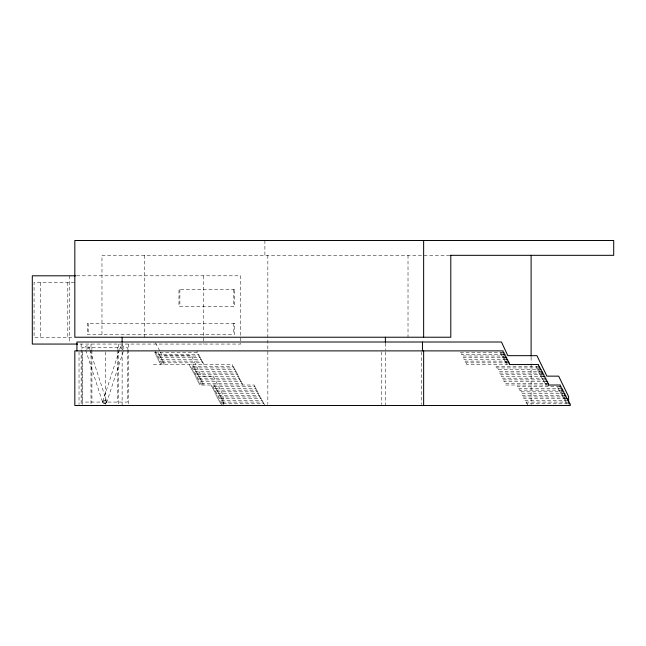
<?xml version="1.0" encoding="UTF-8"?>
<svg xmlns="http://www.w3.org/2000/svg" width="646" height="646" viewBox="0 0 646 646"><rect width="100%" height="100%" fill="white"/><g stroke="black" fill="none" stroke-linecap="round" stroke-linejoin="round"><path stroke-width="0.48" stroke-dasharray="3.23 2.42" d="M102.827 401.287L119.308 350.512M119.623 349.551L120.552 346.676M106.59 402.87A2.051 1.526 18 0 0 104.361 400.488A2.051 1.526 18 0 0 103.166 402.87A2.051 1.526 18 0 0 106.59 402.87L123.693 350.18M449.794 255.323L101.971 255.323L101.971 336.235M76.591 275.802L240.692 275.802L240.692 344.06L78.602 344.06M74.387 282.447L34.06 282.447L34.06 337.414L74.387 337.414M154.305 352.587L197.991 352.587L197.991 354.299M460.34 352.587L504.025 352.587M503.282 354.299L461.244 354.299L461.244 352.587M505.834 356.003L462.148 356.003L462.148 354.299M505.834 357.706L463.061 357.706L463.061 356.003M506.004 359.418L463.965 359.418L463.965 357.706M507.732 361.122L464.87 361.122L464.87 359.418M507.813 362.826L465.774 362.826L465.774 361.122M153.401 364.538L232.544 364.538L232.544 366.242M508.176 364.538L466.678 364.538L466.678 362.826M538.667 366.242L495.805 366.242L495.805 364.538M538.748 367.945L496.709 367.945L496.709 366.242M541.3 369.657L497.614 369.657L497.614 367.945M542.204 371.361L498.518 371.361L498.518 369.657M542.204 373.065L499.423 373.065L499.423 371.361M543.189 374.777L500.327 374.777L500.327 373.065M543.27 376.481L501.231 376.481L501.231 374.777M544.998 378.185L502.136 378.185L502.136 376.481M545.902 379.896L503.04 379.896L503.04 378.185M545.983 381.6L503.945 381.6L503.945 379.896M548.535 383.304L504.849 383.304L504.849 381.6M548.535 385.016L505.753 385.016L505.753 383.304M559.565 386.72L517.527 386.72L517.527 385.016M561.293 388.424L518.431 388.424L518.431 386.72M561.374 390.136L519.336 390.136L519.336 388.424M563.926 391.839L520.24 391.839L520.24 390.136M564.83 393.543L521.144 393.543L521.144 391.839M564.83 395.255L522.049 395.255L522.049 393.543M565.815 396.959L522.953 396.959L522.953 395.255M565.896 398.663L523.858 398.663L523.858 396.959M567.624 400.375L524.762 400.375L524.762 398.663M568.528 402.078L525.666 402.078L525.666 400.375M567.705 403.782L526.571 403.782L526.571 402.078M561.374 391.839L565.896 400.375M538.748 369.657L542.365 376.481M545.983 383.304L546.887 385.016M501.474 352.587L502.378 354.299M503.282 356.003L506.908 362.826M222.184 403.782L213.132 386.72L213.132 385.016M201.366 385.016L191.41 366.242L191.41 364.538M155.5 342.865L160.022 351.392M160.474 352.248L162.283 355.663L191.41 355.663L201.366 376.142L213.132 376.142L223.088 394.908L223.088 405.494M155.04 350.883L162.283 364.538M88.857 346.676L89.794 349.551M90.101 350.512L106.59 401.287M85.716 350.18L102.827 402.87M566.066 402.078L566.066 403.782M565.153 400.375L565.153 402.078M564.249 398.663L564.249 400.375M563.344 396.959L563.344 398.663M562.44 395.255L562.44 396.959M561.535 393.543L561.535 395.255M560.631 391.839L560.631 393.543M559.727 390.136L559.727 391.839M558.822 388.424L558.822 390.136M557.918 386.72L557.918 388.424M545.248 383.304L545.248 385.016M544.344 381.6L544.344 383.304M543.439 379.896L543.439 381.6M542.527 378.185L542.527 379.896M541.623 376.481L541.623 378.185M540.718 374.777L540.718 376.481M539.814 373.065L539.814 374.777M538.909 371.361L538.909 373.065M538.005 369.657L538.005 371.361M537.101 367.945L537.101 369.657M536.196 366.242L536.196 367.945M531.101 357.117L531.101 363.157M531.101 364.166L531.101 404.485M527.475 403.782L527.475 405.494M506.165 362.826L506.165 364.538M505.261 361.122L505.261 362.826M504.356 359.418L504.356 361.122M503.452 357.706L503.452 359.418M502.548 356.003L502.548 357.706M501.643 354.299L501.643 356.003M500.739 352.587L500.739 354.299M421.257 351.876L421.257 404.501M408.014 255.323L408.014 337.228M385.387 343.083L385.387 349.906M385.387 351.876L385.387 405.494M381.77 351.876L381.77 404.501M267.84 255.323L267.84 404.485M264.884 240.506L264.884 255.323M264.222 405.494L264.222 403.782L220.536 403.782L220.536 402.078M263.318 403.782L263.318 402.078L219.632 402.078L219.632 400.375M262.405 402.078L262.405 400.375L218.728 400.375L218.728 398.663M261.501 400.375L261.501 398.663L217.823 398.663L217.823 396.959M260.596 398.663L260.596 396.959L216.911 396.959L216.911 395.255M259.692 396.959L259.692 395.255L216.006 395.255L216.006 393.543M258.788 395.255L258.788 393.543L215.102 393.543L215.102 391.839M257.883 393.543L257.883 391.839L214.197 391.839L214.197 390.136M256.979 391.839L256.979 390.136L213.293 390.136L213.293 388.424M256.074 390.136L256.074 388.424L212.389 388.424L212.389 386.72M255.17 388.424L255.17 386.72L211.484 386.72L211.484 385.016M254.266 386.72L254.266 385.016L199.719 385.016L199.719 383.304M242.5 385.016L242.5 383.304L198.815 383.304L198.815 381.6M241.596 383.304L241.596 381.6L197.91 381.6L197.91 379.896M240.692 381.6L240.692 379.896L197.006 379.896L197.006 378.185M239.779 379.896L239.779 378.185L196.101 378.185L196.101 376.481M238.875 378.185L238.875 376.481L195.197 376.481L195.197 374.777M237.97 376.481L237.97 374.777L194.285 374.777L194.285 373.065M237.066 374.777L237.066 373.065L193.38 373.065L193.38 371.361M236.161 373.065L236.161 371.361L192.476 371.361L192.476 369.657M235.257 371.361L235.257 369.657L191.571 369.657L191.571 367.945M234.353 369.657L234.353 367.945L190.667 367.945L190.667 366.242M233.795 289.408L233.795 306.406M233.795 323.315L233.795 334.305M233.448 367.945L233.448 366.242L189.762 366.242L189.762 364.538M223.823 402.078L223.823 403.782M222.918 400.375L222.918 402.078M222.014 398.663L222.014 400.375M221.441 403.782L221.441 405.494M221.11 396.959L221.11 398.663M220.205 395.255L220.205 396.959M219.301 393.543L219.301 395.255M218.396 391.839L218.396 393.543M217.492 390.136L217.492 391.839M216.588 388.424L216.588 390.136M215.683 386.72L215.683 388.424M214.779 385.016L214.779 386.72M203.417 275.802L203.417 344.06M203.417 364.538L203.417 362.826L159.732 362.826L159.732 361.122M203.006 383.304L203.006 385.016M202.513 362.826L202.513 361.122L158.827 361.122L158.827 359.418M202.101 381.6L202.101 383.304M201.609 361.122L201.609 359.418L157.923 359.418L157.923 357.706M201.197 379.896L201.197 381.6M200.704 359.418L200.704 357.706L157.018 357.706L157.018 356.003M200.292 378.185L200.292 379.896M199.8 357.706L199.8 356.003L156.114 356.003L156.114 354.299M199.388 376.481L199.388 378.185M198.895 356.003L198.895 354.299L155.21 354.299L155.21 352.587M198.484 374.777L198.484 376.481M197.579 373.065L197.579 374.777M197.087 350.883L197.087 352.587M196.675 371.361L196.675 373.065M195.77 369.657L195.77 371.361M194.866 367.945L194.866 369.657M193.962 366.242L193.962 367.945M193.057 364.538L193.057 366.242M179.879 289.408L179.879 306.406M163.931 362.826L163.931 364.538M163.026 361.122L163.026 362.826M162.122 359.418L162.122 361.122M161.217 357.706L161.217 359.418M160.636 362.826L160.636 364.538M160.313 356.003L160.313 357.706M159.4 354.299L159.4 356.003M158.496 352.587L158.496 354.299M144.752 255.323L144.752 337.228M128.279 344.06L128.279 404.485M127.375 349.454L127.375 347.467L82.042 347.467L82.042 349.454M127.375 350.447L127.375 402.078L82.042 402.078L82.042 350.447M122.126 343.083L122.126 349.906M122.126 351.876L122.126 405.494M118.404 344.06L118.404 405.494M117.499 347.467L117.499 349.454M117.499 350.447L117.499 402.078M105.266 351.876L105.266 404.501M91.91 347.467L91.91 349.454M91.91 350.447L91.91 402.078M91.005 344.06L91.005 404.485M88.195 323.315L88.195 334.305M82.64 351.876L82.64 404.501M81.138 344.06L81.138 405.494M79.022 351.876L79.022 404.501M69.566 275.802L69.566 343.05M67.806 282.447L67.806 337.414M40.641 282.447L40.641 337.414M234.7 289.408L178.974 289.408L178.974 306.406L234.7 306.406L234.7 289.408M234.7 323.315L87.291 323.315L87.291 334.305L234.7 334.305L234.7 323.315M103.861 403.613A2.051 1.526 -18 0 0 106.703 401.667A2.051 1.526 -18 0 0 103.554 400.956A2.051 1.526 -18 0 0 103.861 403.613M86.136 349.001A2.051 1.526 -18 0 0 88.97 347.064A2.051 1.526 -18 0 0 85.821 346.353A2.051 1.526 -18 0 0 86.136 349.001M120.899 348.267A2.051 1.526 18 0 0 124.315 348.267A2.051 1.526 18 0 0 122.094 345.885A2.051 1.526 18 0 0 120.899 348.267"/><path stroke-width="0.97" d="M450.383 255.323L613.7 255.323L613.7 240.506L74.823 240.506L74.823 337.228L450.795 337.228L450.795 255.323M75.606 275.802L32.3 275.802L32.3 344.06L77.625 344.06M503.282 354.299L504.93 354.299L504.93 356.003L505.834 356.003L505.834 357.706M505.099 357.706L506.739 357.706L506.739 359.418M506.004 359.418L507.643 359.418L507.643 361.122L508.555 361.122L508.555 362.826M507.813 362.826L509.46 362.826L509.46 364.538L538.578 364.538L538.578 366.242L539.483 366.242L539.483 367.945M538.748 367.945L540.395 367.945L540.395 369.657L541.3 369.657L541.3 371.361L542.204 371.361L542.204 373.065M541.461 373.065L543.108 373.065L543.108 374.777L544.013 374.777L544.013 376.481M543.27 376.481L544.917 376.481L544.917 378.185L545.822 378.185L545.822 379.896L546.726 379.896L546.726 381.6M545.983 381.6L547.63 381.6L547.63 383.304L548.535 383.304L548.535 385.016M547.873 385.016L560.3 385.016L560.3 386.72M559.565 386.72L561.204 386.72L561.204 388.424L562.109 388.424L562.109 390.136M561.374 390.136L563.021 390.136L563.021 391.839L563.926 391.839L563.926 393.543L564.83 393.543L564.83 395.255M564.087 395.255L565.735 395.255L565.735 396.959L566.639 396.959L566.639 398.663M565.896 398.663L567.543 398.663L567.543 400.375L568.448 400.375L568.448 402.078L569.352 402.078L569.352 403.782M568.609 403.782L570.257 403.782L570.257 405.494L74.823 405.494L74.823 350.883L503.121 350.883L503.121 352.587L504.025 352.587L504.025 354.299M568.609 401.99L568.609 396.62L558.661 376.142L546.887 376.142L536.939 355.663L507.813 355.663L501.474 342.009L76.922 342.009L76.922 350.883M531.101 255.323L531.101 356.108M423.639 240.506L423.639 337.228M423.639 350.883L423.639 405.494M422.452 342.009L422.452 350.883M385.387 337.228L385.387 342.105M122.126 337.228L122.126 342.105"/></g></svg>
